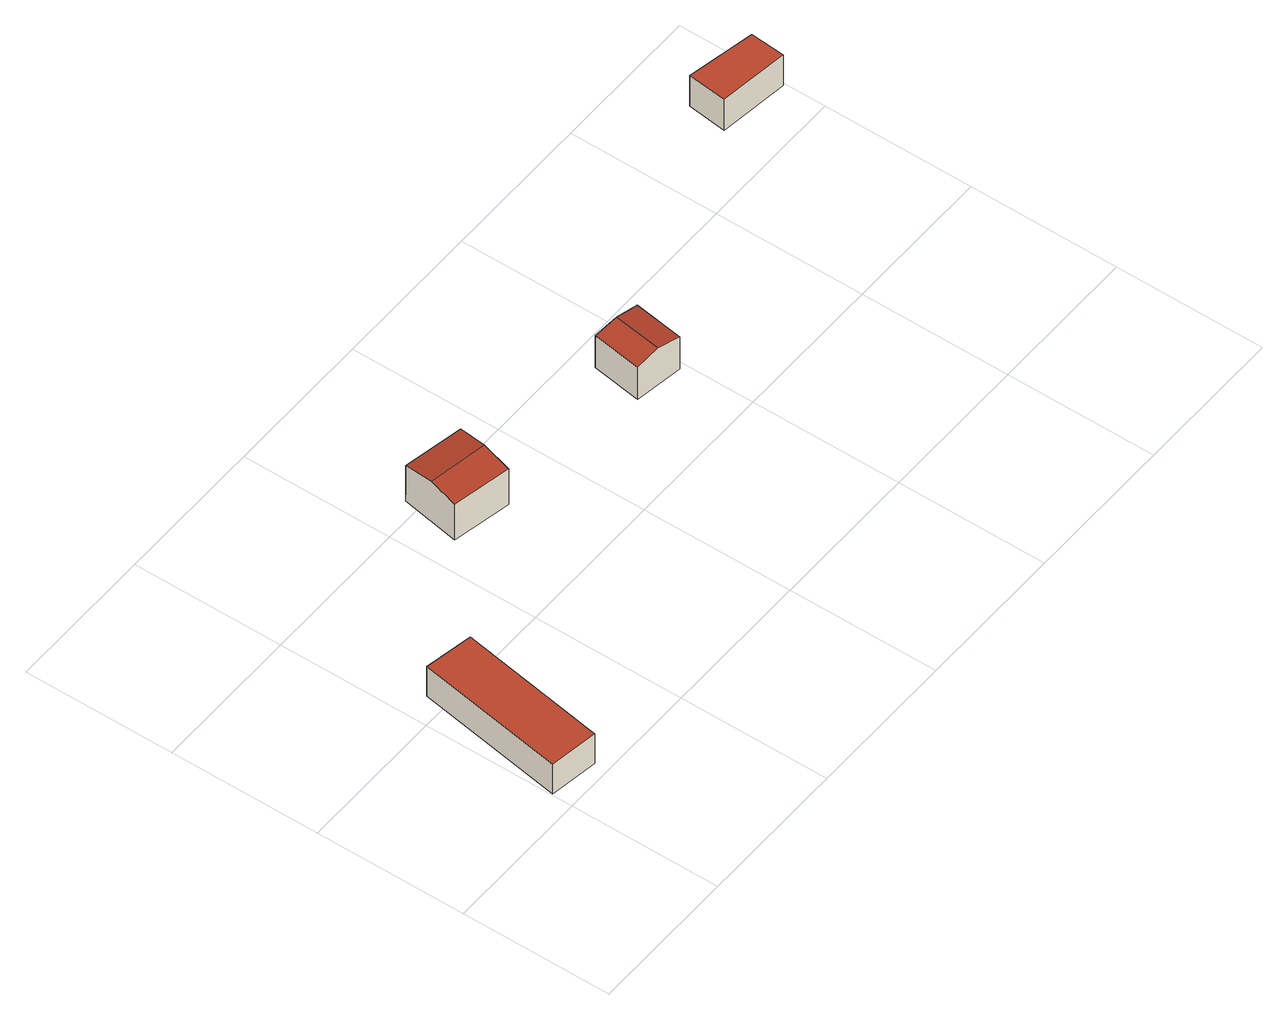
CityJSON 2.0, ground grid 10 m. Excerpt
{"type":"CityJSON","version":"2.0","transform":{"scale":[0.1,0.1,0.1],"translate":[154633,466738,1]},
"CityObjects":{
"building1":{"type":"Building","attributes":{"b3_bag_bag_overlap":0,"b3_dak_type":"horizontal","b3_extrusie":"standard","b3_h_dak_50p":4.23,"b3_h_dak_70p":4.24,"b3_h_dak_max":4.25,"b3_h_dak_min":4.21,"b3_h_maaiveld":1.79,"b3_is_glas_dak":false,"b3_kas_warenhuis":false,"b3_kwaliteitsindicator":true,"b3_mutatie_ahn3_ahn4":false,"b3_mutatie_ahn4_ahn5":false,"b3_n_nok":0,"b3_n_vlakken":1,"b3_opp_buitenmuur":40.29,"b3_opp_dak_plat":32.6,"b3_opp_dak_schuin":0,"b3_opp_grond":32.59,"b3_opp_scheidingsmuur":24.52,"b3_rmse_lod12":0.0137,"b3_rmse_lod13":0.0137,"b3_rmse_lod22":0.00873,"b3_t_run":25,"b3_val3dity_lod12":"[]","b3_val3dity_lod13":"[]","b3_val3dity_lod22":"[]","b3_volume_lod12":79.78,"b3_volume_lod13":79.78,"b3_volume_lod22":79.56,"geconstateerd":false,"oorspronkelijkbouwjaar":1961,"status":"Pand in gebruik"},"children":["building1-1"]},
"building1-1":{"type":"BuildingPart","parents":["building1"],"geometry":[{"type":"Solid","lod":"2.2","boundaries":[[[[0,1,2,3]],[[4,5,6,7]],[[7,6,1,0]],[[6,5,2,1]],[[5,4,3,2]],[[4,7,0,3]]]],"semantics":{"surfaces":[{"type":"GroundSurface"},{"type":"RoofSurface"},{"type":"WallSurface"}],"values":[[0,1,2,2,2,2]]}}]},
"building2":{"type":"Building","attributes":{"b3_dak_type":"slanted","b3_extrusie":"standard","b3_h_dak_50p":4.53,"b3_h_dak_70p":4.68,"b3_h_dak_max":4.86,"b3_h_dak_min":4.18,"b3_h_maaiveld":1.81,"b3_h_nok":4.82,"b3_is_glas_dak":false,"b3_kas_warenhuis":false,"b3_kwaliteitsindicator":true,"b3_mutatie_ahn3_ahn4":false,"b3_mutatie_ahn4_ahn5":false,"b3_n_nok":1,"b3_n_vlakken":2,"b3_opp_buitenmuur":40.78,"b3_opp_dak_plat":0,"b3_opp_dak_schuin":16.71,"b3_opp_grond":15.99,"b3_opp_scheidingsmuur":0,"b3_rmse_lod12":0.264,"b3_rmse_lod13":0.264,"b3_rmse_lod22":0.0536,"b3_t_run":12,"b3_val3dity_lod12":"[]","b3_val3dity_lod13":"[]","b3_val3dity_lod22":"[]","b3_volume_lod12":46,"b3_volume_lod13":46,"b3_volume_lod22":43.18,"geconstateerd":false,"oorspronkelijkbouwjaar":1961,"status":"Pand in gebruik"},"children":["building2-1"]},
"building2-1":{"type":"BuildingPart","parents":["building2"],"geometry":[{"type":"Solid","lod":"2.2","boundaries":[[[[8,9,10,11]],[[12,13,14,9,8]],[[15,14,13,16]],[[14,15,10,9]],[[15,16,17,11,10]],[[12,17,16,13]],[[17,12,8,11]]]],"semantics":{"surfaces":[{"type":"GroundSurface"},{"type":"WallSurface"},{"type":"RoofSurface"}],"values":[[0,1,2,1,1,2,1]]}}]},
"building3":{"type":"Building","attributes":{"b3_dak_type":"slanted","b3_extrusie":"standard","b3_h_dak_50p":4.21,"b3_h_dak_70p":4.36,"b3_h_dak_max":4.67,"b3_h_dak_min":3.91,"b3_h_maaiveld":1.77,"b3_h_nok":4.72,"b3_is_glas_dak":false,"b3_kas_warenhuis":false,"b3_kwaliteitsindicator":true,"b3_mutatie_ahn3_ahn4":false,"b3_mutatie_ahn4_ahn5":false,"b3_n_nok":2,"b3_n_vlakken":3,"b3_opp_buitenmuur":30.61,"b3_opp_dak_plat":0,"b3_opp_dak_schuin":11.97,"b3_opp_grond":10.92,"b3_opp_scheidingsmuur":0,"b3_rmse_lod12":0.446,"b3_rmse_lod13":0.446,"b3_rmse_lod22":0.38,"b3_t_run":7,"b3_val3dity_lod12":"[]","b3_val3dity_lod13":"[]","b3_val3dity_lod22":"[]","b3_volume_lod12":28.71,"b3_volume_lod13":28.71,"b3_volume_lod22":27.24,"geconstateerd":false,"oorspronkelijkbouwjaar":2017,"status":"Pand in gebruik"},"children":["building3-1"]},
"building3-1":{"type":"BuildingPart","parents":["building3"],"geometry":[{"type":"Solid","lod":"2.2","boundaries":[[[[18,19,20,21]],[[22,23,24,19,18]],[[25,24,23,26]],[[24,25,20,19]],[[25,26,27,21,20]],[[22,27,26,23]],[[27,22,18,21]]]],"semantics":{"surfaces":[{"type":"GroundSurface"},{"type":"WallSurface"},{"type":"RoofSurface"}],"values":[[0,1,2,1,1,2,1]]}}]},
"building4":{"type":"Building","attributes":{"b3_dak_type":"horizontal","b3_extrusie":"standard","b3_h_dak_50p":4.35,"b3_h_dak_70p":4.36,"b3_h_dak_max":4.41,"b3_h_dak_min":4.32,"b3_h_maaiveld":1.89,"b3_is_glas_dak":false,"b3_kas_warenhuis":false,"b3_kwaliteitsindicator":true,"b3_mutatie_ahn3_ahn4":false,"b3_mutatie_ahn4_ahn5":false,"b3_n_nok":0,"b3_n_vlakken":1,"b3_opp_buitenmuur":34.5,"b3_opp_dak_plat":11.2,"b3_opp_dak_schuin":0,"b3_opp_grond":11.2,"b3_opp_scheidingsmuur":0,"b3_rmse_lod12":0.11,"b3_rmse_lod13":0.11,"b3_rmse_lod22":0.108,"b3_t_run":6,"b3_val3dity_lod12":"[]","b3_val3dity_lod13":"[]","b3_val3dity_lod22":"[]","b3_volume_lod12":27.58,"b3_volume_lod13":27.58,"b3_volume_lod22":27.51,"geconstateerd":false,"oorspronkelijkbouwjaar":1987,"status":"Pand in gebruik"},"children":["building4-1"]},
"building4-1":{"type":"BuildingPart","parents":["building4"],"geometry":[{"type":"Solid","lod":"2.2","boundaries":[[[[28,29,30,31]],[[32,33,34,35]],[[35,34,29,28]],[[34,33,30,29]],[[33,32,31,30]],[[32,35,28,31]]]],"semantics":{"surfaces":[{"type":"GroundSurface"},{"type":"RoofSurface"},{"type":"WallSurface"}],"values":[[0,1,2,2,2,2]]}}]}
},
"vertices":[
[1,14,8],[18,113,8],[50,107,8],[33,9,8],[33,9,32],[50,107,32],[18,113,32],[1,14,32],
[120,170,8],[127,209,8],[167,201,8],[159,162,8],[120,170,37],[124,189,40],[127,209,37],[167,201,37],[163,182,40],[159,162,37],
[269,185,8],[301,180,8],[296,147,8],[264,152,8],[269,185,34],[285,182,37],[301,180,34],[296,147,34],[280,150,37],[264,152,34],
[500,250,9],[498,227,9],[452,233,9],[455,259,9],[455,259,34],[452,233,34],[498,227,34],[500,250,34]
]}
